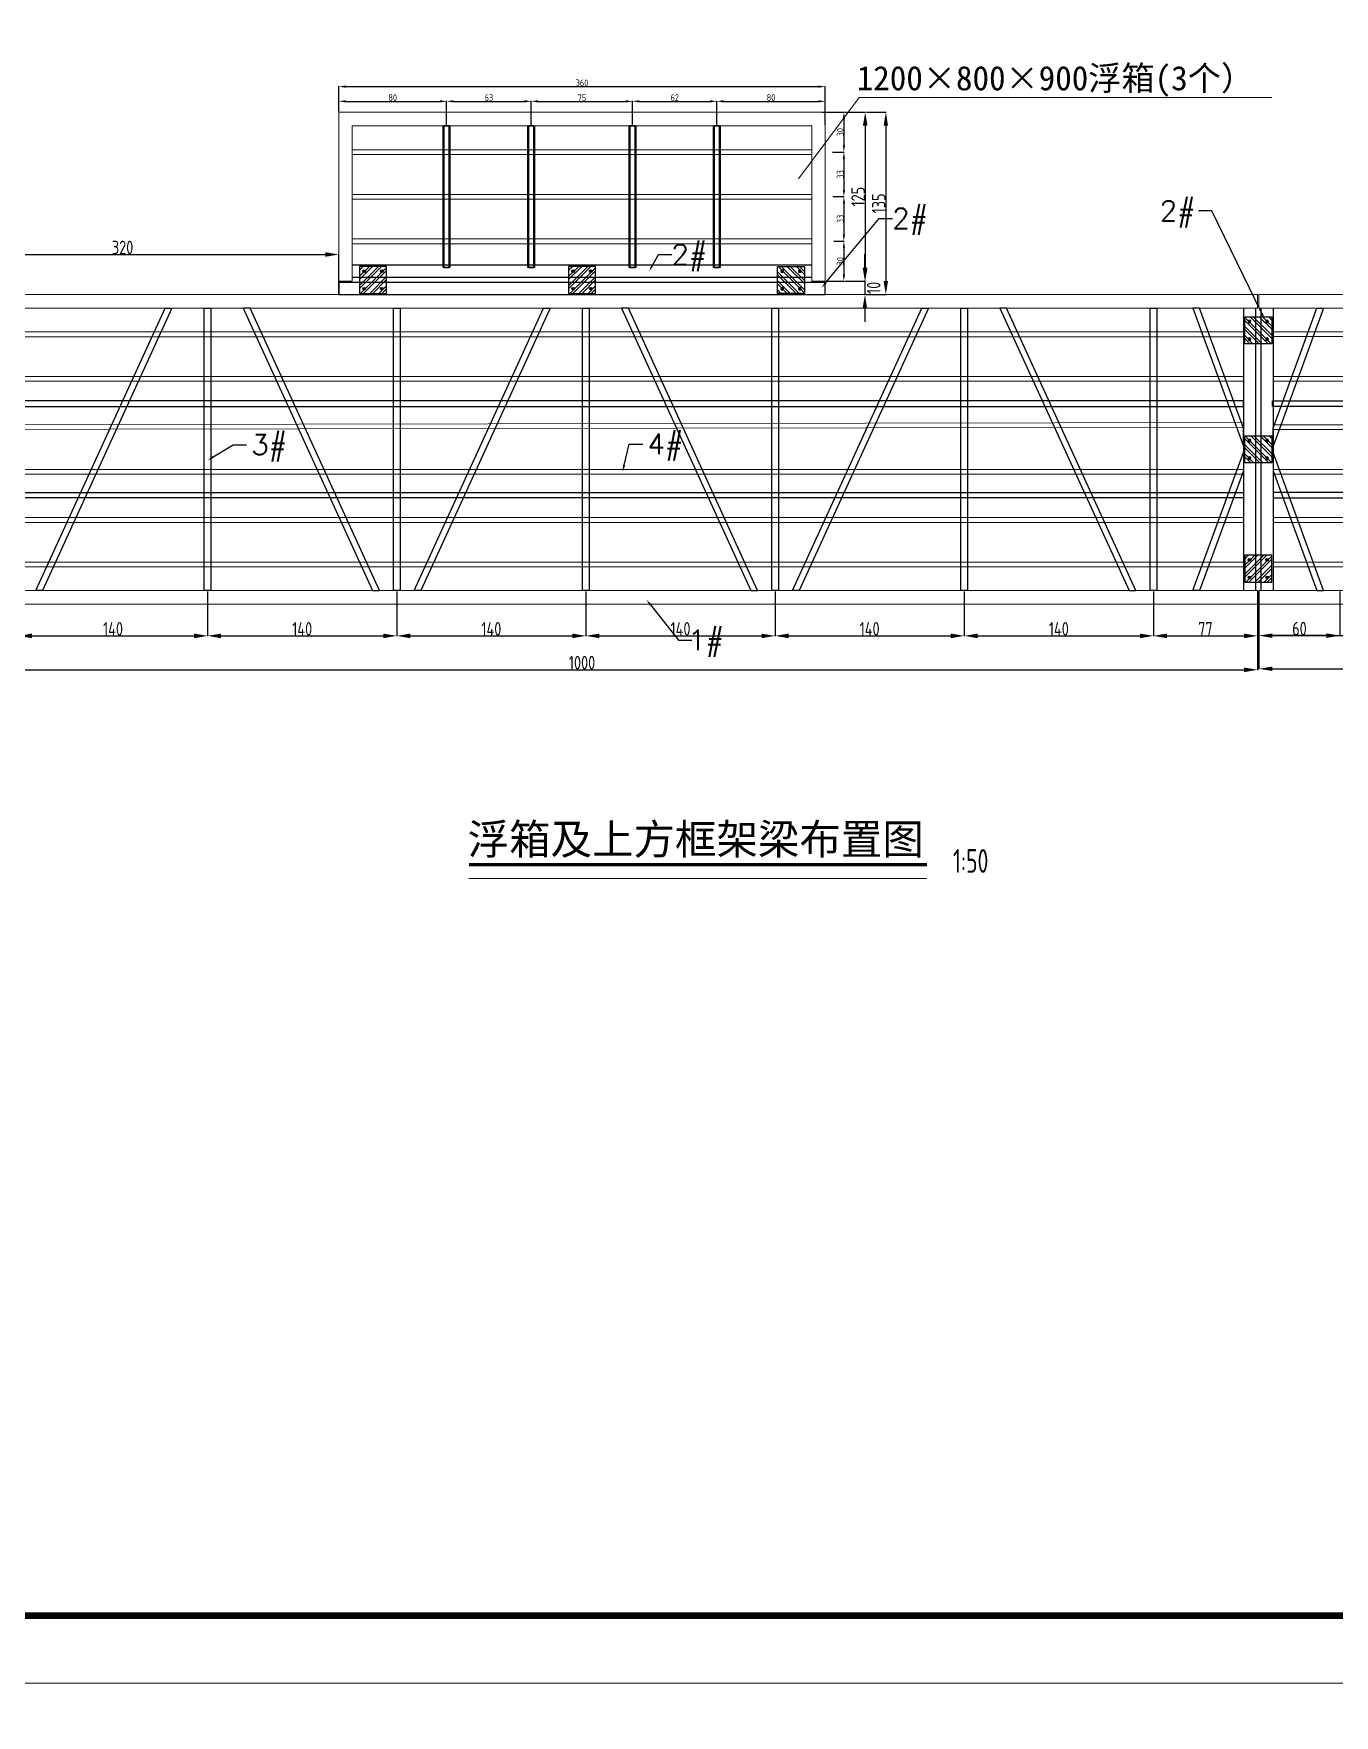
# Model space of a CAD drawing. Header units: inches. Extents: x 23 to 68, y 10 to 115.
# Drawn here: x 37.31 to 46.94, y 51.77 to 64.22 of the extents above; entities that cross this region are included whole.
import ezdxf
from ezdxf import colors
from ezdxf.entities.mleader import LeaderData, LeaderLine
from ezdxf.enums import TextEntityAlignment as Align
from ezdxf.math import Vec2, Vec3

# ---------------------------------------------------------------- set-up
doc = ezdxf.new("R2010")
doc.units = ezdxf.units.IN
doc.header["$LTSCALE"] = 1000
doc.header["$MEASUREMENT"] = 0
for name, color, linetype, lineweight in [('00标注文字', 2, 'Continuous', 15), ('JZYS-01-文本层', 7, 'Continuous', 18), ('铝主梁', 3, 'Continuous', 9), ('铝龙骨', 7, 'Continuous', 9)]:
    doc.layers.add(name, color=color, linetype=linetype, lineweight=lineweight)
for name, color, linetype in [('DXPM', 4, 'Continuous'), ('卡槽', 242, 'Continuous'), ('图框', 7, 'Continuous'), ('标注', 3, 'Continuous'), ('连接端梁', 130, 'Continuous'), ('铝横梁', 220, 'Continuous')]:
    doc.layers.add(name, color=color, linetype=linetype)
doc.styles.get("Standard").update_dxf_attribs({"font": 'txt', "bigfont": 'gbcbig.shx'})
doc.styles.add('TSSD_Dimension', font='tssdeng.shx', dxfattribs={"width": 0.8, "bigfont": 'hztxt.shx'})
doc.styles.add('黑体', font='simhei.ttf')
doc.dimstyles.new('TSSD_200_1_3.5$TCH', dxfattribs={"dimtxt": 0.1, "dimasz": 0.1, "dimexe": 0.0025, "dimexo": 0.00625, "dimgap": 0.0025, "dimtad": 1, "dimdec": 0, "dimlfac": 100, "dimzin": 0, "dimdsep": 46, "dimtxsty": 'TSSD_Dimension', "dimcen": 0, "dimdle": 0.0025, "dimclrd": 3, "dimclre": 3, "dimclrt": 7, "dimadec": 1, "dimazin": 0, "dimtfac": 1, "dimtdec": 0, "dimtix": 1, "dimtmove": 2, "dimatfit": 3, "dimfxl": 5, "dimfxlon": 1, "dimtolj": 1, "dimtzin": 0, "dimarcsym": 0})
doc.dimstyles.new('副本 TSSD_200_1_3.5小', dxfattribs={"dimtxt": 0.05, "dimasz": 0.05, "dimexe": 0.0025, "dimexo": 0.00625, "dimgap": 0.0025, "dimtad": 1, "dimdec": 0, "dimlfac": 100, "dimzin": 0, "dimdsep": 46, "dimtxsty": 'TSSD_Dimension', "dimcen": 0, "dimdle": 0.0025, "dimclrd": 3, "dimclre": 3, "dimclrt": 7, "dimadec": 1, "dimazin": 0, "dimtfac": 1, "dimtdec": 0, "dimtix": 1, "dimtmove": 2, "dimatfit": 3, "dimfxl": 5, "dimfxlon": 1, "dimtolj": 1, "dimtzin": 0, "dimarcsym": 0})

# ---------------------------------------------------------------- blocks, each defined once
blk = doc.blocks.new('橡胶块200x200x60')
h = blk.add_hatch()
h.set_pattern_fill('ANSI32', color=256, scale=10)
h.set_pattern_definition([(45, (0, 0), (-33.67596, 33.67596), []), (45, (22.45, 0), (-33.67596, 33.67596), [])])
h.paths.add_polyline_path([(25488, 88551), (25688, 88551), (25688, 88751), (25488, 88751)])
blk.add_lwpolyline([(25488, 88551), (25688, 88551), (25688, 88751), (25488, 88751)], close=True)
for points in [[(25513, 88716), (25533, 88716)], [(25523, 88726), (25523, 88706)], [(25663, 88716), (25643, 88716)], [(25653, 88726), (25653, 88706)], [(25513, 88586), (25533, 88586)], [(25523, 88576), (25523, 88596)], [(25663, 88586), (25643, 88586)], [(25653, 88576), (25653, 88596)]]:
    blk.add_lwpolyline(points)
for centre, radius in [((25523, 88716), 10), ((25523, 88716), 8), ((25653, 88716), 10), ((25653, 88716), 8), ((25523, 88586), 10), ((25523, 88586), 8), ((25653, 88586), 10), ((25653, 88586), 8)]:
    blk.add_circle(centre, radius)
blk = doc.blocks.new('*D501')
at = {"color": 3, "lineweight": -2, "transparency": 16777216}
for p, q in [((37.199, 60.089), (37.199, 59.757)), ((38.599, 60.089), (38.599, 59.757)), ((37.299, 59.76), (38.499, 59.76))]:
    blk.add_line(p, q, dxfattribs=at)
at = {"color": 3, "transparency": 16777216}
for points in [[(37.299, 59.777), (37.299, 59.743), (37.199, 59.76)], [(38.499, 59.777), (38.499, 59.743), (38.599, 59.76)]]:
    blk.add_solid(points, dxfattribs=at)
at = {"layer": 'Defpoints', "color": 0, "transparency": 16777216}
for p in [(37.199, 60.095), (38.599, 60.095), (38.599, 59.76)]:
    blk.add_point(p, dxfattribs=at)
at = {"color": 7, "transparency": 16777216, "insert": (37.899, 59.812), "char_height": 0.1, "attachment_point": 5, "style": 'TSSD_Dimension'}
blk.add_mtext('\\A1;140', dxfattribs=at)
blk = doc.blocks.new('*D502')
at = {"color": 3, "lineweight": -2, "transparency": 16777216}
for p, q in [((38.599, 60.089), (38.599, 59.757)), ((39.999, 60.089), (39.999, 59.757)), ((38.699, 59.76), (39.899, 59.76))]:
    blk.add_line(p, q, dxfattribs=at)
at = {"color": 3, "transparency": 16777216}
for points in [[(38.699, 59.777), (38.699, 59.743), (38.599, 59.76)], [(39.899, 59.777), (39.899, 59.743), (39.999, 59.76)]]:
    blk.add_solid(points, dxfattribs=at)
at = {"layer": 'Defpoints', "color": 0, "transparency": 16777216}
for p in [(38.599, 60.095), (39.999, 60.095), (39.999, 59.76)]:
    blk.add_point(p, dxfattribs=at)
at = {"color": 7, "transparency": 16777216, "insert": (39.299, 59.812), "char_height": 0.1, "attachment_point": 5, "style": 'TSSD_Dimension'}
blk.add_mtext('\\A1;140', dxfattribs=at)
blk = doc.blocks.new('*D503')
at = {"color": 3, "lineweight": -2, "transparency": 16777216}
for p, q in [((39.999, 60.089), (39.999, 59.757)), ((41.399, 60.089), (41.399, 59.757)), ((40.099, 59.76), (41.299, 59.76))]:
    blk.add_line(p, q, dxfattribs=at)
at = {"color": 3, "transparency": 16777216}
for points in [[(40.099, 59.777), (40.099, 59.743), (39.999, 59.76)], [(41.299, 59.777), (41.299, 59.743), (41.399, 59.76)]]:
    blk.add_solid(points, dxfattribs=at)
at = {"layer": 'Defpoints', "color": 0, "transparency": 16777216}
for p in [(39.999, 60.095), (41.399, 60.095), (41.399, 59.76)]:
    blk.add_point(p, dxfattribs=at)
at = {"color": 7, "transparency": 16777216, "insert": (40.699, 59.812), "char_height": 0.1, "attachment_point": 5, "style": 'TSSD_Dimension'}
blk.add_mtext('\\A1;140', dxfattribs=at)
blk = doc.blocks.new('*D504')
at = {"color": 3, "lineweight": -2, "transparency": 16777216}
for p, q in [((41.399, 60.089), (41.399, 59.757)), ((42.799, 60.089), (42.799, 59.757)), ((41.499, 59.76), (42.699, 59.76))]:
    blk.add_line(p, q, dxfattribs=at)
at = {"color": 3, "transparency": 16777216}
for points in [[(41.499, 59.777), (41.499, 59.743), (41.399, 59.76)], [(42.699, 59.777), (42.699, 59.743), (42.799, 59.76)]]:
    blk.add_solid(points, dxfattribs=at)
at = {"layer": 'Defpoints', "color": 0, "transparency": 16777216}
for p in [(41.399, 60.095), (42.799, 60.095), (42.799, 59.76)]:
    blk.add_point(p, dxfattribs=at)
at = {"color": 7, "transparency": 16777216, "insert": (42.099, 59.812), "char_height": 0.1, "attachment_point": 5, "style": 'TSSD_Dimension'}
blk.add_mtext('\\A1;140', dxfattribs=at)
blk = doc.blocks.new('*D505')
at = {"color": 3, "lineweight": -2, "transparency": 16777216}
for p, q in [((42.799, 60.089), (42.799, 59.757)), ((44.199, 60.089), (44.199, 59.757)), ((42.899, 59.76), (44.099, 59.76))]:
    blk.add_line(p, q, dxfattribs=at)
at = {"color": 3, "transparency": 16777216}
for points in [[(42.899, 59.777), (42.899, 59.743), (42.799, 59.76)], [(44.099, 59.777), (44.099, 59.743), (44.199, 59.76)]]:
    blk.add_solid(points, dxfattribs=at)
at = {"layer": 'Defpoints', "color": 0, "transparency": 16777216}
for p in [(42.799, 60.095), (44.199, 60.095), (44.199, 59.76)]:
    blk.add_point(p, dxfattribs=at)
at = {"color": 7, "transparency": 16777216, "insert": (43.499, 59.812), "char_height": 0.1, "attachment_point": 5, "style": 'TSSD_Dimension'}
blk.add_mtext('\\A1;140', dxfattribs=at)
blk = doc.blocks.new('*D506')
at = {"color": 3, "lineweight": -2, "transparency": 16777216}
for p, q in [((44.199, 60.089), (44.199, 59.757)), ((45.599, 60.089), (45.599, 59.757)), ((44.299, 59.76), (45.499, 59.76))]:
    blk.add_line(p, q, dxfattribs=at)
at = {"color": 3, "transparency": 16777216}
for points in [[(44.299, 59.777), (44.299, 59.743), (44.199, 59.76)], [(45.499, 59.777), (45.499, 59.743), (45.599, 59.76)]]:
    blk.add_solid(points, dxfattribs=at)
at = {"layer": 'Defpoints', "color": 0, "transparency": 16777216}
for p in [(44.199, 60.095), (45.599, 60.095), (45.599, 59.76)]:
    blk.add_point(p, dxfattribs=at)
at = {"color": 7, "transparency": 16777216, "insert": (44.899, 59.812), "char_height": 0.1, "attachment_point": 5, "style": 'TSSD_Dimension'}
blk.add_mtext('\\A1;140', dxfattribs=at)
blk = doc.blocks.new('*D507')
at = {"color": 3, "lineweight": -2, "transparency": 16777216}
for p, q in [((45.599, 60.089), (45.599, 59.757)), ((46.37, 60.089), (46.37, 59.757)), ((45.699, 59.76), (46.27, 59.76))]:
    blk.add_line(p, q, dxfattribs=at)
at = {"color": 3, "transparency": 16777216}
for points in [[(45.699, 59.777), (45.699, 59.743), (45.599, 59.76)], [(46.27, 59.777), (46.27, 59.743), (46.37, 59.76)]]:
    blk.add_solid(points, dxfattribs=at)
at = {"layer": 'Defpoints', "color": 0, "transparency": 16777216}
for p in [(45.599, 60.095), (46.37, 60.095), (46.37, 59.76)]:
    blk.add_point(p, dxfattribs=at)
at = {"color": 7, "transparency": 16777216, "insert": (45.984, 59.812), "char_height": 0.1, "attachment_point": 5, "style": 'TSSD_Dimension'}
blk.add_mtext('\\A1;77', dxfattribs=at)
blk = doc.blocks.new('*D508')
at = {"color": 3, "lineweight": -2, "transparency": 16777216}
for p, q in [((46.38, 60.088), (46.38, 59.759)), ((46.98, 60.088), (46.98, 59.759)), ((46.88, 59.762), (46.48, 59.762))]:
    blk.add_line(p, q, dxfattribs=at)
at = {"color": 3, "transparency": 16777216}
for points in [[(46.48, 59.778), (46.48, 59.745), (46.38, 59.762)], [(46.88, 59.778), (46.88, 59.745), (46.98, 59.762)]]:
    blk.add_solid(points, dxfattribs=at)
at = {"layer": 'Defpoints', "color": 0, "transparency": 16777216}
for p in [(46.38, 60.095), (46.98, 60.095), (46.38, 59.762)]:
    blk.add_point(p, dxfattribs=at)
at = {"color": 7, "transparency": 16777216, "insert": (46.68, 59.814), "char_height": 0.1, "attachment_point": 5, "style": 'TSSD_Dimension'}
blk.add_mtext('\\A1;60', dxfattribs=at)
blk = doc.blocks.new('*D509')
at = {"color": 3, "lineweight": -2, "transparency": 16777216}
for p, q in [((46.38, 60.088), (46.38, 59.759)), ((48.38, 60.088), (48.38, 59.759)), ((46.48, 59.762), (48.28, 59.762))]:
    blk.add_line(p, q, dxfattribs=at)
at = {"color": 3, "transparency": 16777216}
for points in [[(46.48, 59.778), (46.48, 59.745), (46.38, 59.762)], [(48.28, 59.778), (48.28, 59.745), (48.38, 59.762)]]:
    blk.add_solid(points, dxfattribs=at)
at = {"layer": 'Defpoints', "color": 0, "transparency": 16777216}
for p in [(46.38, 60.095), (48.38, 60.095), (48.38, 59.762)]:
    blk.add_point(p, dxfattribs=at)
at = {"color": 7, "transparency": 16777216, "insert": (47.38, 59.814), "char_height": 0.1, "attachment_point": 5, "style": 'TSSD_Dimension'}
blk.add_mtext('\\A1;200', dxfattribs=at)
blk = doc.blocks.new('*D531')
at = {"color": 3, "lineweight": -2, "transparency": 16777216}
for p, q in [((39.57, 63.641), (39.57, 63.827)), ((39.62, 63.824), (43.12, 63.824)), ((43.17, 63.641), (43.17, 63.827))]:
    blk.add_line(p, q, dxfattribs=at)
at = {"color": 3, "transparency": 16777216}
for points in [[(39.62, 63.833), (39.62, 63.816), (39.57, 63.824)], [(43.12, 63.833), (43.12, 63.816), (43.17, 63.824)]]:
    blk.add_solid(points, dxfattribs=at)
at = {"layer": 'Defpoints', "color": 0, "transparency": 16777216}
for p in [(43.17, 63.824), (39.57, 63.635), (43.17, 63.635)]:
    blk.add_point(p, dxfattribs=at)
at = {"color": 7, "transparency": 16777216, "insert": (41.37, 63.852), "char_height": 0.05, "attachment_point": 5, "style": 'TSSD_Dimension'}
blk.add_mtext('\\A1;360', dxfattribs=at)
blk = doc.blocks.new('*D532')
at = {"color": 3, "lineweight": -2, "transparency": 16777216}
for p, q in [((39.57, 63.641), (39.57, 63.718)), ((39.62, 63.715), (40.318, 63.715)), ((40.368, 63.541), (40.368, 63.718))]:
    blk.add_line(p, q, dxfattribs=at)
at = {"color": 3, "transparency": 16777216}
for points in [[(39.62, 63.724), (39.62, 63.707), (39.57, 63.715)], [(40.318, 63.724), (40.318, 63.707), (40.368, 63.715)]]:
    blk.add_solid(points, dxfattribs=at)
at = {"layer": 'Defpoints', "color": 0, "transparency": 16777216}
for p in [(40.368, 63.715), (39.57, 63.635), (40.368, 63.535)]:
    blk.add_point(p, dxfattribs=at)
at = {"color": 7, "transparency": 16777216, "insert": (39.969, 63.743), "char_height": 0.05, "attachment_point": 5, "style": 'TSSD_Dimension'}
blk.add_mtext('\\A1;80', dxfattribs=at)
blk = doc.blocks.new('*D533')
at = {"color": 3, "lineweight": -2, "transparency": 16777216}
for p, q in [((40.368, 63.541), (40.368, 63.718)), ((40.418, 63.715), (40.944, 63.715)), ((40.994, 63.541), (40.994, 63.718))]:
    blk.add_line(p, q, dxfattribs=at)
at = {"color": 3, "transparency": 16777216}
for points in [[(40.418, 63.724), (40.418, 63.707), (40.368, 63.715)], [(40.944, 63.724), (40.944, 63.707), (40.994, 63.715)]]:
    blk.add_solid(points, dxfattribs=at)
at = {"layer": 'Defpoints', "color": 0, "transparency": 16777216}
for p in [(40.994, 63.715), (40.368, 63.535), (40.994, 63.535)]:
    blk.add_point(p, dxfattribs=at)
at = {"color": 7, "transparency": 16777216, "insert": (40.681, 63.743), "char_height": 0.05, "attachment_point": 5, "style": 'TSSD_Dimension'}
blk.add_mtext('\\A1;63', dxfattribs=at)
blk = doc.blocks.new('*D534')
at = {"color": 3, "lineweight": -2, "transparency": 16777216}
for p, q in [((40.994, 63.541), (40.994, 63.718)), ((41.044, 63.715), (41.694, 63.715)), ((41.744, 63.541), (41.744, 63.718))]:
    blk.add_line(p, q, dxfattribs=at)
at = {"color": 3, "transparency": 16777216}
for points in [[(41.044, 63.724), (41.044, 63.707), (40.994, 63.715)], [(41.694, 63.724), (41.694, 63.707), (41.744, 63.715)]]:
    blk.add_solid(points, dxfattribs=at)
at = {"layer": 'Defpoints', "color": 0, "transparency": 16777216}
for p in [(41.744, 63.715), (40.994, 63.535), (41.744, 63.535)]:
    blk.add_point(p, dxfattribs=at)
at = {"color": 7, "transparency": 16777216, "insert": (41.369, 63.743), "char_height": 0.05, "attachment_point": 5, "style": 'TSSD_Dimension'}
blk.add_mtext('\\A1;75', dxfattribs=at)
blk = doc.blocks.new('*D535')
at = {"color": 3, "lineweight": -2, "transparency": 16777216}
for p, q in [((41.744, 63.541), (41.744, 63.718)), ((41.794, 63.715), (42.318, 63.715)), ((42.368, 63.541), (42.368, 63.718))]:
    blk.add_line(p, q, dxfattribs=at)
at = {"color": 3, "transparency": 16777216}
for points in [[(41.794, 63.724), (41.794, 63.707), (41.744, 63.715)], [(42.318, 63.724), (42.318, 63.707), (42.368, 63.715)]]:
    blk.add_solid(points, dxfattribs=at)
at = {"layer": 'Defpoints', "color": 0, "transparency": 16777216}
for p in [(42.368, 63.715), (41.744, 63.535), (42.368, 63.535)]:
    blk.add_point(p, dxfattribs=at)
at = {"color": 7, "transparency": 16777216, "insert": (42.056, 63.743), "char_height": 0.05, "attachment_point": 5, "style": 'TSSD_Dimension'}
blk.add_mtext('\\A1;62', dxfattribs=at)
blk = doc.blocks.new('*D536')
at = {"color": 3, "lineweight": -2, "transparency": 16777216}
for p, q in [((42.368, 63.541), (42.368, 63.718)), ((42.418, 63.715), (43.12, 63.715)), ((43.17, 63.541), (43.17, 63.718))]:
    blk.add_line(p, q, dxfattribs=at)
at = {"color": 3, "transparency": 16777216}
for points in [[(42.418, 63.724), (42.418, 63.707), (42.368, 63.715)], [(43.12, 63.724), (43.12, 63.707), (43.17, 63.715)]]:
    blk.add_solid(points, dxfattribs=at)
at = {"layer": 'Defpoints', "color": 0, "transparency": 16777216}
for p in [(43.17, 63.715), (42.368, 63.535), (43.17, 63.535)]:
    blk.add_point(p, dxfattribs=at)
at = {"color": 7, "transparency": 16777216, "insert": (42.769, 63.743), "char_height": 0.05, "attachment_point": 5, "style": 'TSSD_Dimension'}
blk.add_mtext('\\A1;80', dxfattribs=at)
blk = doc.blocks.new('*D537')
at = {"color": 3, "lineweight": -2, "transparency": 16777216}
for p, q in [((43.151, 63.635), (43.311, 63.635)), ((43.308, 63.585), (43.308, 63.39)), ((43.224, 63.34), (43.311, 63.34))]:
    blk.add_line(p, q, dxfattribs=at)
at = {"color": 3, "transparency": 16777216}
for points in [[(43.3, 63.585), (43.317, 63.585), (43.308, 63.635)], [(43.3, 63.39), (43.317, 63.39), (43.308, 63.34)]]:
    blk.add_solid(points, dxfattribs=at)
at = {"layer": 'Defpoints', "color": 0, "transparency": 16777216}
for p in [(43.145, 63.635), (43.218, 63.34), (43.308, 63.34)]:
    blk.add_point(p, dxfattribs=at)
at = {"color": 7, "transparency": 16777216, "insert": (43.281, 63.487), "char_height": 0.05, "attachment_point": 5, "rotation": 90, "style": 'TSSD_Dimension'}
blk.add_mtext('\\A1;30', dxfattribs=at)
blk = doc.blocks.new('*D538')
at = {"color": 3, "lineweight": -2, "transparency": 16777216}
for p, q in [((43.224, 63.34), (43.311, 63.34)), ((43.308, 63.29), (43.308, 63.06)), ((43.226, 63.01), (43.311, 63.01))]:
    blk.add_line(p, q, dxfattribs=at)
at = {"color": 3, "transparency": 16777216}
for points in [[(43.3, 63.29), (43.317, 63.29), (43.308, 63.34)], [(43.3, 63.06), (43.317, 63.06), (43.308, 63.01)]]:
    blk.add_solid(points, dxfattribs=at)
at = {"layer": 'Defpoints', "color": 0, "transparency": 16777216}
for p in [(43.218, 63.34), (43.22, 63.01), (43.308, 63.01)]:
    blk.add_point(p, dxfattribs=at)
at = {"color": 7, "transparency": 16777216, "insert": (43.281, 63.175), "char_height": 0.05, "attachment_point": 5, "rotation": 90, "style": 'TSSD_Dimension'}
blk.add_mtext('\\A1;33', dxfattribs=at)
blk = doc.blocks.new('*D539')
at = {"color": 3, "lineweight": -2, "transparency": 16777216}
for p, q in [((43.226, 63.01), (43.311, 63.01)), ((43.308, 62.96), (43.308, 62.73)), ((43.233, 62.68), (43.311, 62.68))]:
    blk.add_line(p, q, dxfattribs=at)
at = {"color": 3, "transparency": 16777216}
for points in [[(43.3, 62.96), (43.317, 62.96), (43.308, 63.01)], [(43.3, 62.73), (43.317, 62.73), (43.308, 62.68)]]:
    blk.add_solid(points, dxfattribs=at)
at = {"layer": 'Defpoints', "color": 0, "transparency": 16777216}
for p in [(43.22, 63.01), (43.227, 62.68), (43.308, 62.68)]:
    blk.add_point(p, dxfattribs=at)
at = {"color": 7, "transparency": 16777216, "insert": (43.281, 62.845), "char_height": 0.05, "attachment_point": 5, "rotation": 90, "style": 'TSSD_Dimension'}
blk.add_mtext('\\A1;33', dxfattribs=at)
blk = doc.blocks.new('*D540')
at = {"color": 3, "lineweight": -2, "transparency": 16777216}
for p, q in [((43.233, 62.68), (43.311, 62.68)), ((43.308, 62.63), (43.308, 62.435)), ((43.176, 62.385), (43.311, 62.385))]:
    blk.add_line(p, q, dxfattribs=at)
at = {"color": 3, "transparency": 16777216}
for points in [[(43.3, 62.63), (43.317, 62.63), (43.308, 62.68)], [(43.3, 62.435), (43.317, 62.435), (43.308, 62.385)]]:
    blk.add_solid(points, dxfattribs=at)
at = {"layer": 'Defpoints', "color": 0, "transparency": 16777216}
for p in [(43.227, 62.68), (43.17, 62.385), (43.308, 62.385)]:
    blk.add_point(p, dxfattribs=at)
at = {"color": 7, "transparency": 16777216, "insert": (43.281, 62.532), "char_height": 0.05, "attachment_point": 5, "rotation": 90, "style": 'TSSD_Dimension'}
blk.add_mtext('\\A1;30', dxfattribs=at)
blk = doc.blocks.new('*D666')
at = {"color": 3, "lineweight": -2, "transparency": 16777216}
for p, q in [((43.315, 63.635), (43.468, 63.635)), ((43.466, 63.535), (43.466, 62.485)), ((43.315, 62.385), (43.468, 62.385))]:
    blk.add_line(p, q, dxfattribs=at)
at = {"color": 3, "transparency": 16777216}
for points in [[(43.449, 63.535), (43.483, 63.535), (43.466, 63.635)], [(43.449, 62.485), (43.483, 62.485), (43.466, 62.385)]]:
    blk.add_solid(points, dxfattribs=at)
at = {"layer": 'Defpoints', "color": 0, "transparency": 16777216}
for p in [(43.308, 63.635), (43.308, 62.385), (43.466, 62.385)]:
    blk.add_point(p, dxfattribs=at)
at = {"color": 7, "transparency": 16777216, "insert": (43.413, 63.01), "char_height": 0.1, "attachment_point": 5, "rotation": 90, "style": 'TSSD_Dimension'}
blk.add_mtext('\\A1;125', dxfattribs=at)
blk = doc.blocks.new('*D667')
at = {"color": 3, "lineweight": -2, "transparency": 16777216}
for p, q in [((43.464, 62.485), (43.464, 62.585)), ((43.464, 62.385), (43.461, 62.385)), ((43.464, 62.385), (43.464, 62.285)), ((43.464, 62.285), (43.461, 62.285)), ((43.464, 62.185), (43.464, 62.085))]:
    blk.add_line(p, q, dxfattribs=at)
at = {"color": 3, "transparency": 16777216}
for points in [[(43.447, 62.485), (43.48, 62.485), (43.464, 62.385)], [(43.447, 62.185), (43.48, 62.185), (43.464, 62.285)]]:
    blk.add_solid(points, dxfattribs=at)
at = {"layer": 'Defpoints', "color": 0, "transparency": 16777216}
for p in [(43.466, 62.385), (43.464, 62.285), (43.466, 62.285)]:
    blk.add_point(p, dxfattribs=at)
at = {"color": 7, "transparency": 16777216, "insert": (43.529, 62.335), "char_height": 0.1, "attachment_point": 5, "rotation": 90, "style": 'TSSD_Dimension'}
blk.add_mtext('\\A1;10', dxfattribs=at)
blk = doc.blocks.new('*D668')
at = {"color": 3, "lineweight": -2, "transparency": 16777216}
for p, q in [((43.475, 63.635), (43.621, 63.635)), ((43.619, 63.535), (43.619, 62.385)), ((43.47, 62.285), (43.621, 62.285))]:
    blk.add_line(p, q, dxfattribs=at)
at = {"color": 3, "transparency": 16777216}
for points in [[(43.602, 63.535), (43.635, 63.535), (43.619, 63.635)], [(43.602, 62.385), (43.635, 62.385), (43.619, 62.285)]]:
    blk.add_solid(points, dxfattribs=at)
at = {"layer": 'Defpoints', "color": 0, "transparency": 16777216}
for p in [(43.468, 63.635), (43.464, 62.285), (43.619, 62.285)]:
    blk.add_point(p, dxfattribs=at)
at = {"color": 7, "transparency": 16777216, "insert": (43.566, 62.96), "char_height": 0.1, "attachment_point": 5, "rotation": 90, "style": 'TSSD_Dimension'}
blk.add_mtext('\\A1;135', dxfattribs=at)
blk = doc.blocks.new('*D676')
at = {"color": 3, "lineweight": -2, "transparency": 16777216}
for p, q in [((36.37, 62.291), (36.37, 62.584)), ((36.47, 62.582), (39.47, 62.582)), ((39.57, 62.291), (39.57, 62.584))]:
    blk.add_line(p, q, dxfattribs=at)
at = {"color": 3, "transparency": 16777216}
for points in [[(36.47, 62.599), (36.47, 62.565), (36.37, 62.582)], [(39.47, 62.599), (39.47, 62.565), (39.57, 62.582)]]:
    blk.add_solid(points, dxfattribs=at)
at = {"layer": 'Defpoints', "color": 0, "transparency": 16777216}
for p in [(39.57, 62.582), (36.37, 62.285), (39.57, 62.285)]:
    blk.add_point(p, dxfattribs=at)
at = {"color": 7, "transparency": 16777216, "insert": (37.97, 62.634), "char_height": 0.1, "attachment_point": 5, "style": 'TSSD_Dimension'}
blk.add_mtext('\\A1;320', dxfattribs=at)
blk = doc.blocks.new('*D678')
at = {"color": 3, "lineweight": -2, "transparency": 16777216}
for p, q in [((36.37, 59.751), (36.37, 59.507)), ((46.37, 59.776), (46.37, 59.507)), ((36.47, 59.509), (46.27, 59.509))]:
    blk.add_line(p, q, dxfattribs=at)
at = {"color": 3, "transparency": 16777216}
for points in [[(36.47, 59.526), (36.47, 59.492), (36.37, 59.509)], [(46.27, 59.526), (46.27, 59.492), (46.37, 59.509)]]:
    blk.add_solid(points, dxfattribs=at)
at = {"layer": 'Defpoints', "color": 0, "transparency": 16777216}
for p in [(36.37, 59.757), (46.37, 59.782), (46.37, 59.509)]:
    blk.add_point(p, dxfattribs=at)
at = {"color": 7, "transparency": 16777216, "insert": (41.37, 59.562), "char_height": 0.1, "attachment_point": 5, "style": 'TSSD_Dimension'}
blk.add_mtext('\\A1;1000', dxfattribs=at)
blk = doc.blocks.new('*D679')
at = {"color": 3, "lineweight": -2, "transparency": 16777216}
for p, q in [((57.38, 60.017), (57.38, 59.514)), ((46.38, 59.815), (46.38, 59.514)), ((46.48, 59.516), (57.28, 59.516))]:
    blk.add_line(p, q, dxfattribs=at)
at = {"color": 3, "transparency": 16777216}
for points in [[(46.48, 59.533), (46.48, 59.5), (46.38, 59.516)], [(57.28, 59.533), (57.28, 59.5), (57.38, 59.516)]]:
    blk.add_solid(points, dxfattribs=at)
at = {"layer": 'Defpoints', "color": 0, "transparency": 16777216}
for p in [(57.38, 60.023), (46.38, 59.821), (57.38, 59.516)]:
    blk.add_point(p, dxfattribs=at)
at = {"color": 7, "transparency": 16777216, "insert": (51.88, 59.569), "char_height": 0.1, "attachment_point": 5, "style": 'TSSD_Dimension'}
blk.add_mtext('\\A1;1100', dxfattribs=at)

msp = doc.modelspace()

# ---------------------------------------------------------------- linework, layer by layer
at = {"linetype": 'Continuous', "lineweight": 18, "const_width": 0.05}
msp.add_lwpolyline([(24.541, 72.51), (59.916, 72.51), (59.916, 52.51), (24.541, 52.51)], close=True, dxfattribs=at)
at = {"layer": '00标注文字'}
msp.add_lwpolyline([(42.972, 63.143), (43.422, 63.743), (46.475, 63.743)], dxfattribs=at)
at = {"layer": 'JZYS-01-文本层', "const_width": 0.025, "flags": 128}
msp.add_lwpolyline([(40.533, 58.068), (43.923, 58.068)], dxfattribs=at)
at = {"layer": 'JZYS-01-文本层', "flags": 128}
msp.add_lwpolyline([(40.533, 57.964), (43.923, 57.964)], dxfattribs=at)
at = {"layer": '卡槽'}
for points in [[(40.348, 62.485), (40.388, 62.485), (40.388, 63.535), (40.348, 63.535)], [(40.974, 62.485), (41.014, 62.485), (41.014, 63.535), (40.974, 63.535)], [(41.724, 62.485), (41.764, 62.485), (41.764, 63.535), (41.724, 63.535)], [(42.348, 62.485), (42.388, 62.485), (42.388, 63.535), (42.348, 63.535)]]:
    msp.add_lwpolyline(points, close=True, dxfattribs=at)
at = {"layer": '卡槽', "color": 22, "ltscale": 5000}
for points in [[(36.475, 61.498), (36.475, 61.458), (46.265, 61.458), (46.265, 61.498)], [(57.28, 61.498), (57.28, 61.458), (46.48, 61.458), (46.48, 61.498)], [(36.47, 60.781), (36.47, 60.821), (46.265, 60.821), (46.265, 60.781)], [(57.28, 60.781), (57.28, 60.821), (46.485, 60.821), (46.485, 60.781)]]:
    msp.add_lwpolyline(points, close=True, dxfattribs=at)
at = {"layer": '图框', "color": 7, "linetype": 'Continuous', "lineweight": 18, "flags": 128}
for points in [[(23.291, 73.01), (60.416, 73.01), (60.416, 52.01), (23.291, 52.01)], [(23.291, 52.01), (53.644, 52.01), (53.644, 31.01), (23.291, 31.01)]]:
    msp.add_lwpolyline(points, close=True, dxfattribs=at)
at = {"layer": '连接端梁'}
for p, q in [((39.67, 62.505), (43.07, 62.505)), ((39.67, 62.415), (43.07, 62.415))]:
    msp.add_line(p, q, dxfattribs=at)
msp.add_lwpolyline([(39.57, 62.285), (43.17, 62.285), (43.17, 62.375), (39.57, 62.375)], close=True, dxfattribs=at)
for points in [[(46.265, 62.185), (46.265, 60.095)], [(46.355, 62.185), (46.355, 60.095)], [(46.395, 62.185), (46.395, 60.095)], [(46.485, 62.185), (46.485, 60.095)]]:
    msp.add_lwpolyline(points, dxfattribs=at)
at = {"layer": '铝主梁'}
for p, q in [((43.17, 63.635), (39.57, 63.635)), ((39.57, 63.635), (39.57, 62.385)), ((43.17, 62.385), (43.17, 63.635)), ((43.07, 63.535), (39.67, 63.535)), ((39.67, 63.535), (39.67, 62.385)), ((43.07, 62.385), (43.07, 63.535)), ((46.37, 62.285), (36.37, 62.285)), ((46.38, 62.285), (57.38, 62.285)), ((46.37, 62.185), (36.37, 62.185)), ((46.38, 62.185), (57.28, 62.185)), ((36.37, 60.095), (46.37, 60.095)), ((36.37, 59.995), (46.37, 59.995)), ((57.28, 60.095), (46.38, 60.095)), ((57.38, 59.995), (46.38, 59.995))]:
    msp.add_line(p, q, dxfattribs=at)
for points in [[(39.67, 62.385), (39.57, 62.385)], [(43.17, 62.385), (43.07, 62.385)], [(46.37, 62.285), (46.37, 62.185)], [(46.38, 62.285), (46.38, 62.185)], [(46.37, 59.995), (46.37, 60.095)], [(46.38, 60.095), (46.38, 59.995)]]:
    msp.add_lwpolyline(points, dxfattribs=at)
at = {"layer": '铝横梁', "color": 243}
for points in [[(40.393, 63.535), (40.393, 62.485), (40.343, 62.485), (40.343, 63.535)], [(41.019, 63.535), (41.019, 62.485), (40.969, 62.485), (40.969, 63.535)], [(41.769, 63.535), (41.769, 62.485), (41.719, 62.485), (41.719, 63.535)], [(42.393, 63.535), (42.393, 62.485), (42.343, 62.485), (42.343, 63.535)], [(38.334, 62.185), (37.377, 60.095), (37.327, 60.095), (38.284, 62.185)], [(38.624, 62.185), (38.624, 60.095), (38.574, 60.095), (38.574, 62.185)], [(38.863, 62.185), (39.82, 60.095), (39.87, 60.095), (38.913, 62.185)], [(40.024, 62.185), (40.024, 60.095), (39.974, 60.095), (39.974, 62.185)], [(41.134, 62.185), (40.177, 60.095), (40.127, 60.095), (41.084, 62.185)], [(41.424, 62.185), (41.424, 60.095), (41.374, 60.095), (41.374, 62.185)], [(41.663, 62.185), (42.62, 60.095), (42.67, 60.095), (41.713, 62.185)], [(42.824, 62.185), (42.824, 60.095), (42.774, 60.095), (42.774, 62.185)], [(43.934, 62.185), (42.977, 60.095), (42.927, 60.095), (43.884, 62.185)], [(44.224, 62.185), (44.224, 60.095), (44.174, 60.095), (44.174, 62.185)], [(44.463, 62.185), (45.42, 60.095), (45.47, 60.095), (44.513, 62.185)], [(45.624, 62.185), (45.624, 60.095), (45.574, 60.095), (45.574, 62.185)], [(45.89, 62.185), (46.265, 61.163), (46.265, 61.297), (45.94, 62.185)], [(46.859, 62.185), (46.485, 61.163), (46.485, 61.297), (46.809, 62.185)], [(45.89, 60.095), (46.265, 61.116), (46.265, 60.982), (45.94, 60.095)], [(46.859, 60.095), (46.485, 61.116), (46.485, 60.982), (46.809, 60.095)]]:
    msp.add_lwpolyline(points, close=True, dxfattribs=at)
at = {"layer": '铝龙骨', "color": 0}
for points in [[(43.07, 63.322), (43.07, 63.357), (39.67, 63.357), (39.67, 63.322)], [(43.07, 62.992), (43.07, 63.027), (39.67, 63.027), (39.67, 62.992)], [(43.07, 62.662), (43.07, 62.697), (39.67, 62.697), (39.67, 62.662)], [(46.265, 62.009), (46.265, 61.974), (36.475, 61.974), (36.475, 62.009)], [(46.485, 62.01), (46.485, 61.975), (57.28, 61.975), (57.28, 62.01)], [(46.265, 61.679), (46.265, 61.644), (36.475, 61.644), (36.475, 61.679)], [(46.485, 61.68), (46.485, 61.645), (57.28, 61.645), (57.28, 61.68)], [(46.265, 61.305), (46.265, 61.34), (36.475, 61.322), (36.475, 61.287)], [(46.485, 61.287), (46.485, 61.322), (57.28, 61.322), (57.28, 61.287)], [(46.265, 60.957), (46.265, 60.992), (36.475, 60.992), (36.475, 60.957)], [(46.485, 60.957), (46.485, 60.992), (57.28, 60.992), (57.28, 60.957)], [(46.265, 60.6), (46.265, 60.635), (36.475, 60.635), (36.475, 60.6)], [(46.485, 60.6), (46.485, 60.635), (57.28, 60.635), (57.28, 60.6)], [(46.265, 60.27), (46.265, 60.305), (36.475, 60.305), (36.475, 60.27)], [(46.485, 60.27), (46.485, 60.305), (57.28, 60.305), (57.28, 60.27)]]:
    msp.add_lwpolyline(points, close=True, dxfattribs=at)

# ---------------------------------------------------------------- block references
at = {"yscale": 0.001, "zscale": 0.001}
for p, xscale in [((14.235, -26.257), 0.001), ((15.782, -26.257), 0.001), ((68.505, -26.257), -0.001), ((20.787, -28.393), 0.001)]:
    msp.add_blockref('橡胶块200x200x60', p, dxfattribs=dict(at, xscale=xscale))
at = {"xscale": -0.001, "yscale": 0.001, "zscale": 0.001, "rotation": 180}
for p in [(20.787, 150.672), (20.787, 149.791)]:
    msp.add_blockref('橡胶块200x200x60', p, dxfattribs=at)

# ---------------------------------------------------------------- texts
at = {"layer": '00标注文字', "lineweight": 0, "style": '黑体'}
msp.add_text('1200×800×900浮箱(3个）', height=0.18, dxfattribs=at).set_placement((43.403, 63.797))
at = {"layer": 'DXPM', "style": '黑体'}
msp.add_text('浮箱及上方框架梁布置图', height=0.225, dxfattribs=at).set_placement((42.212, 58.26), align=Align.MIDDLE)
at = {"layer": 'JZYS-01-文本层', "style": 'TSSD_Dimension', "width": 0.7}
msp.add_text('1:50', height=0.175, dxfattribs=at).set_placement((44.116, 58.007))

# ---------------------------------------------------------------- dimensions: what is measured, and where the dimension line sits
for p1, p2, distance, dimstyle, picture, middle in [((39.57, 63.635), (43.17, 63.635), 0.19, '副本 TSSD_200_1_3.5小', '*D531', (41.37, 63.852)), ((46.98, 60.095), (46.38, 60.095), 0.333, 'TSSD_200_1_3.5$TCH', '*D508', (46.68, 59.814))]:
    dim = msp.add_aligned_dim(p1=p1, p2=p2, distance=distance, dimstyle=dimstyle)
    dim.commit()
    dim.dimension.update_dxf_attribs({"geometry": picture, "text_midpoint": middle})
for base, p1, p2, dimstyle, picture, middle in [((40.368, 63.715), (39.57, 63.635), (40.368, 63.535), '副本 TSSD_200_1_3.5小', '*D532', (39.969, 63.743)), ((40.994, 63.715), (40.368, 63.535), (40.994, 63.535), '副本 TSSD_200_1_3.5小', '*D533', (40.681, 63.743)), ((41.744, 63.715), (40.994, 63.535), (41.744, 63.535), '副本 TSSD_200_1_3.5小', '*D534', (41.369, 63.743)), ((42.368, 63.715), (41.744, 63.535), (42.368, 63.535), '副本 TSSD_200_1_3.5小', '*D535', (42.056, 63.743)), ((43.17, 63.715), (42.368, 63.535), (43.17, 63.535), '副本 TSSD_200_1_3.5小', '*D536', (42.769, 63.743)), ((39.57, 62.582), (36.37, 62.285), (39.57, 62.285), 'TSSD_200_1_3.5$TCH', '*D676', (37.97, 62.634)), ((48.38, 59.762), (46.38, 60.095), (48.38, 60.095), 'TSSD_200_1_3.5$TCH', '*D509', (47.38, 59.814)), ((57.38, 59.516), (46.38, 59.821), (57.38, 60.023), 'TSSD_200_1_3.5$TCH', '*D679', (51.88, 59.569)), ((46.37, 59.509), (36.37, 59.757), (46.37, 59.782), 'TSSD_200_1_3.5$TCH', '*D678', (41.37, 59.562))]:
    dim = msp.add_linear_dim(base=base, p1=p1, p2=p2, dimstyle=dimstyle)
    dim.commit()
    dim.dimension.update_dxf_attribs({"geometry": picture, "text_midpoint": middle})
for base, p1, p2, angle, dimstyle, picture, middle in [((43.308457506, 63.339532514), (43.144765577, 63.634532514), (43.217728547, 63.339532514), 90, '副本 TSSD_200_1_3.5小', '*D537', (43.280957506, 63.487032514)), ((43.466, 62.385), (43.308, 63.635), (43.308, 62.385), 90, 'TSSD_200_1_3.5$TCH', '*D666', (43.413, 63.01)), ((43.619, 62.285), (43.468, 63.635), (43.464, 62.285), 90, 'TSSD_200_1_3.5$TCH', '*D668', (43.566, 62.96)), ((43.308, 63.01), (43.218, 63.34), (43.22, 63.01), 90, '副本 TSSD_200_1_3.5小', '*D538', (43.281, 63.175)), ((43.308, 62.68), (43.22, 63.01), (43.227, 62.68), 90, '副本 TSSD_200_1_3.5小', '*D539', (43.281, 62.845)), ((43.308457506, 62.384532514), (43.226667106, 62.679532514), (43.169765577, 62.384532514), 90, '副本 TSSD_200_1_3.5小', '*D540', (43.280957506, 62.532032514)), ((38.599, 59.76), (37.199, 60.095), (38.599, 60.095), 180, 'TSSD_200_1_3.5$TCH', '*D501', (37.899, 59.812)), ((39.999, 59.76), (38.599, 60.095), (39.999, 60.095), 180, 'TSSD_200_1_3.5$TCH', '*D502', (39.299, 59.812)), ((41.399, 59.76), (39.999, 60.095), (41.399, 60.095), 180, 'TSSD_200_1_3.5$TCH', '*D503', (40.699, 59.812)), ((42.799, 59.76), (41.399, 60.095), (42.799, 60.095), 180, 'TSSD_200_1_3.5$TCH', '*D504', (42.099, 59.812)), ((44.199, 59.76), (42.799, 60.095), (44.199, 60.095), 180, 'TSSD_200_1_3.5$TCH', '*D505', (43.499, 59.812)), ((45.599, 59.76), (44.199, 60.095), (45.599, 60.095), 180, 'TSSD_200_1_3.5$TCH', '*D506', (44.899, 59.812)), ((46.37, 59.76), (45.599, 60.095), (46.37, 60.095), 180, 'TSSD_200_1_3.5$TCH', '*D507', (45.984, 59.812))]:
    dim = msp.add_linear_dim(base=base, p1=p1, p2=p2, angle=angle, dimstyle=dimstyle)
    dim.commit()
    dim.dimension.update_dxf_attribs({"geometry": picture, "text_midpoint": middle})
dim = msp.add_linear_dim(base=(43.464, 62.285), p1=(43.466, 62.385), p2=(43.466, 62.285), angle=90, dimstyle='TSSD_200_1_3.5$TCH')
dim.commit()
dim.dimension.update_dxf_attribs({"geometry": '*D667', "text_midpoint": (43.529, 62.335), "dimtype": 160})

# ---------------------------------------------------------------- leaders
at = {"layer": '标注', "color": 6, "linetype": 'ByBlock'}
ml = msp.add_multileader_mtext('Standard', dxfattribs=at)
ml.set_content('2#', color=6)
ml.set_leader_properties()
ml.build(insert=Vec2(0, 0))
ml.multileader.update_dxf_attribs({"dogleg_length": 100, "arrow_head_size": 0.05})
ctx = ml.context
ctx.base_point, ctx.char_height, ctx.arrow_head_size, ctx.landing_gap_size, ctx.plane_origin = Vec3(45.61, 62.905), 0.15, 0.05, 0.0359, Vec3(46.541, 53.134)
notes = []
notes.append((ctx, [(1, (1, 1, 0), (46.032, 62.905), (-1, 0), 0.1, [(0, [(46.424, 62.1)], 0, [])])]))
ctx.mtext.insert, ctx.mtext.width, ctx.mtext.flow_direction = Vec3(45.646, 62.98), 0.20761, 5
ml = msp.add_multileader_mtext('Standard', dxfattribs=at)
ml.set_content('2#', color=6)
ml.set_leader_properties()
ml.build(insert=Vec2(0, 0))
ml.multileader.update_dxf_attribs({"dogleg_length": 100, "arrow_head_size": 0.05})
ctx = ml.context
ctx.base_point, ctx.char_height, ctx.arrow_head_size, ctx.landing_gap_size, ctx.plane_origin = Vec3(43.669, 62.849), 0.15, 0.05, 0.0359, Vec3(43.338, 54.275)
ctx.text_align_type = 2
notes.append((ctx, [(1, (1, 1, 0), (43.569, 62.849), (1, 0), 0.1, [(0, [(43.143, 62.336)], 0, [])])]))
ctx.mtext.insert, ctx.mtext.width, ctx.mtext.alignment, ctx.mtext.flow_direction = Vec3(43.93, 62.925), 0.20761, 3, 5
ml = msp.add_multileader_mtext('Standard', dxfattribs=at)
ml.set_content('2#', color=6)
ml.set_leader_properties()
ml.build(insert=Vec2(0, 0))
ml.multileader.update_dxf_attribs({"dogleg_length": 100, "arrow_head_size": 0.05})
ctx = ml.context
ctx.base_point, ctx.char_height, ctx.arrow_head_size, ctx.landing_gap_size, ctx.plane_origin = Vec3(42.036, 62.581), 0.15, 0.05, 0.0359, Vec3(42.061, 54.396)
ctx.text_align_type = 2
notes.append((ctx, [(1, (1, 1, 0), (41.936, 62.581), (1, 0), 0.1, [(0, [(41.866, 62.457)], 0, [])])]))
ctx.mtext.insert, ctx.mtext.width, ctx.mtext.alignment, ctx.mtext.flow_direction = Vec3(42.296, 62.657), 0.20761, 3, 5
ml = msp.add_multileader_mtext('Standard', dxfattribs=at)
ml.set_content('3#', color=6)
ml.set_leader_properties()
ml.build(insert=Vec2(0, 0))
ml.multileader.update_dxf_attribs({"dogleg_length": 100, "arrow_head_size": 0.05})
ctx = ml.context
ctx.base_point, ctx.char_height, ctx.arrow_head_size, ctx.landing_gap_size, ctx.plane_origin = Vec3(38.887, 61.174), 0.15, 0.05, 0.0359, Vec3(38.588, 50.712)
notes.append((ctx, [(1, (1, 1, 0), (38.787, 61.174), (1, 0), 0.1, [(0, [(38.598, 61.058)], 0, [])])]))
ctx.mtext.insert, ctx.mtext.width, ctx.mtext.defined_height, ctx.mtext.flow_direction = Vec3(38.923, 61.249), 0.44587, 0.0724, 5
ml = msp.add_multileader_mtext('Standard', dxfattribs=at)
ml.set_content('4#', color=6)
ml.set_leader_properties()
ml.build(insert=Vec2(0, 0))
ml.multileader.update_dxf_attribs({"dogleg_length": 100, "arrow_head_size": 0.05})
ctx = ml.context
ctx.base_point, ctx.char_height, ctx.arrow_head_size, ctx.landing_gap_size, ctx.plane_origin = Vec3(41.82, 61.178), 0.15, 0.05, 0.0359, Vec3(41.278, 50.887)
notes.append((ctx, [(1, (1, 1, 0), (41.72, 61.178), (1, 0), 0.1, [(0, [(41.67, 60.975)], 0, [])])]))
ctx.mtext.insert, ctx.mtext.width, ctx.mtext.defined_height, ctx.mtext.flow_direction = Vec3(41.856, 61.254), 0.44587, 0.0724, 5
ml = msp.add_multileader_mtext('Standard', dxfattribs=at)
ml.set_content('1#', color=6)
ml.set_leader_properties()
ml.build(insert=Vec2(0, 0))
ml.multileader.update_dxf_attribs({"dogleg_length": 100, "arrow_head_size": 0.05})
ctx = ml.context
ctx.base_point, ctx.char_height, ctx.arrow_head_size, ctx.landing_gap_size, ctx.plane_origin = Vec3(42.184, 59.728), 0.15, 0.05, 0.0359, Vec3(42.694, 71.319)
ctx.text_align_type = 2
notes.append((ctx, [(1, (1, 1, 0), (42.084, 59.728), (1, 0), 0.1, [(0, [(41.846, 60.029)], 0, [])])]))
ctx.mtext.insert, ctx.mtext.width, ctx.mtext.defined_height, ctx.mtext.alignment, ctx.mtext.flow_direction = Vec3(42.42, 59.803), 0.44587, 0.0724, 3, 5
for ctx, leaders in notes:
    for number, flags, end, landing, length, lines in leaders:
        leader = LeaderData()
        leader.index, (leader.has_last_leader_line, leader.has_dogleg_vector, leader.attachment_direction) = number, flags
        leader.last_leader_point, leader.dogleg_vector, leader.dogleg_length = Vec3(end), Vec3(landing), length
        for number, points, colour, breaks in lines:
            line = LeaderLine()
            line.index, line.vertices, line.color, line.breaks = number, Vec3.list(points), colors.encode_raw_color(colour), breaks
            leader.lines.append(line)
        ctx.leaders.append(leader)

doc.saveas('drawing.dxf')
